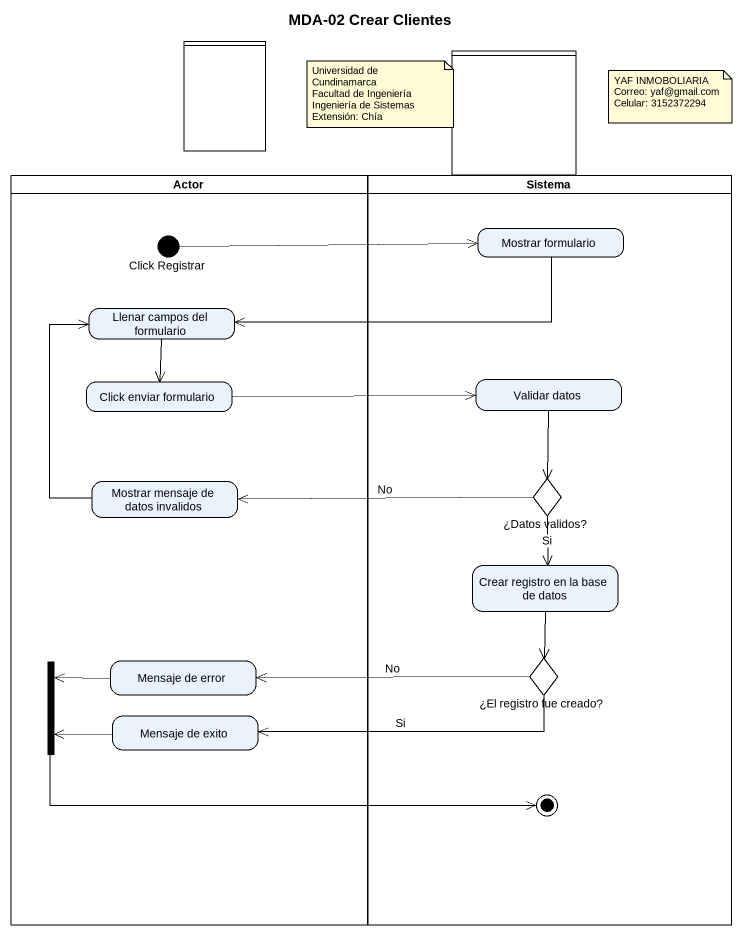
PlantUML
@startuml
title MDA-02 Crear Clientes
hide empty description
state " " as lane1 <<partition>>
state " " as lane2 <<partition>>
state "Actor" as Actor_ <<partition>> {
  state "Click Registrar" as Click_Registrar <<start>>
  state "Llenar campos del formulario" as Llenar_campos_del_formulario
  state "Click enviar formulario" as Click_enviar_formulario
  state "Mostrar mensaje de datos invalidos" as Mostrar_mensaje_de_datos
  state fork1 <<join>>
  state "Mensaje de error" as Mensaje_de_error
  state "Mensaje de exito" as Mensaje_de_exito
}
state Sistema <<partition>> {
  state "Mostrar formulario" as Mostrar_formulario
  state "Validar datos" as Validar_datos
  state "¿Datos validos?" as Datos_validos <<choice>>
  state "Crear registro en la base de datos" as Crear_registro_en_la_base
  state "¿El registro fue creado?" as El_registro_fue_creado <<choice>>
  state final1 <<end>>
}
Click_Registrar -right-> Mostrar_formulario
Mostrar_formulario -left-> Llenar_campos_del_formulario
Llenar_campos_del_formulario --> Click_enviar_formulario
Click_enviar_formulario -right-> Validar_datos
Validar_datos --> Datos_validos
Mostrar_mensaje_de_datos -up-> Llenar_campos_del_formulario
Datos_validos -left-> Mostrar_mensaje_de_datos : No
Datos_validos --> Crear_registro_en_la_base : Si
Crear_registro_en_la_base --> El_registro_fue_creado
fork1 -right-> final1
Mensaje_de_error -left-> fork1
El_registro_fue_creado -left-> Mensaje_de_error : No
El_registro_fue_creado -left-> Mensaje_de_exito : Si
Mensaje_de_exito -left-> fork1
note as N1
  Universidad de Cundinamarca
  Facultad de Ingeniería
  Ingeniería de Sistemas
  Extensión: Chía
end note
note as N2
  YAF INMOBOLIARIA
  Correo: yaf@gmail.com
  Celular: 3152372294
end note
@enduml
